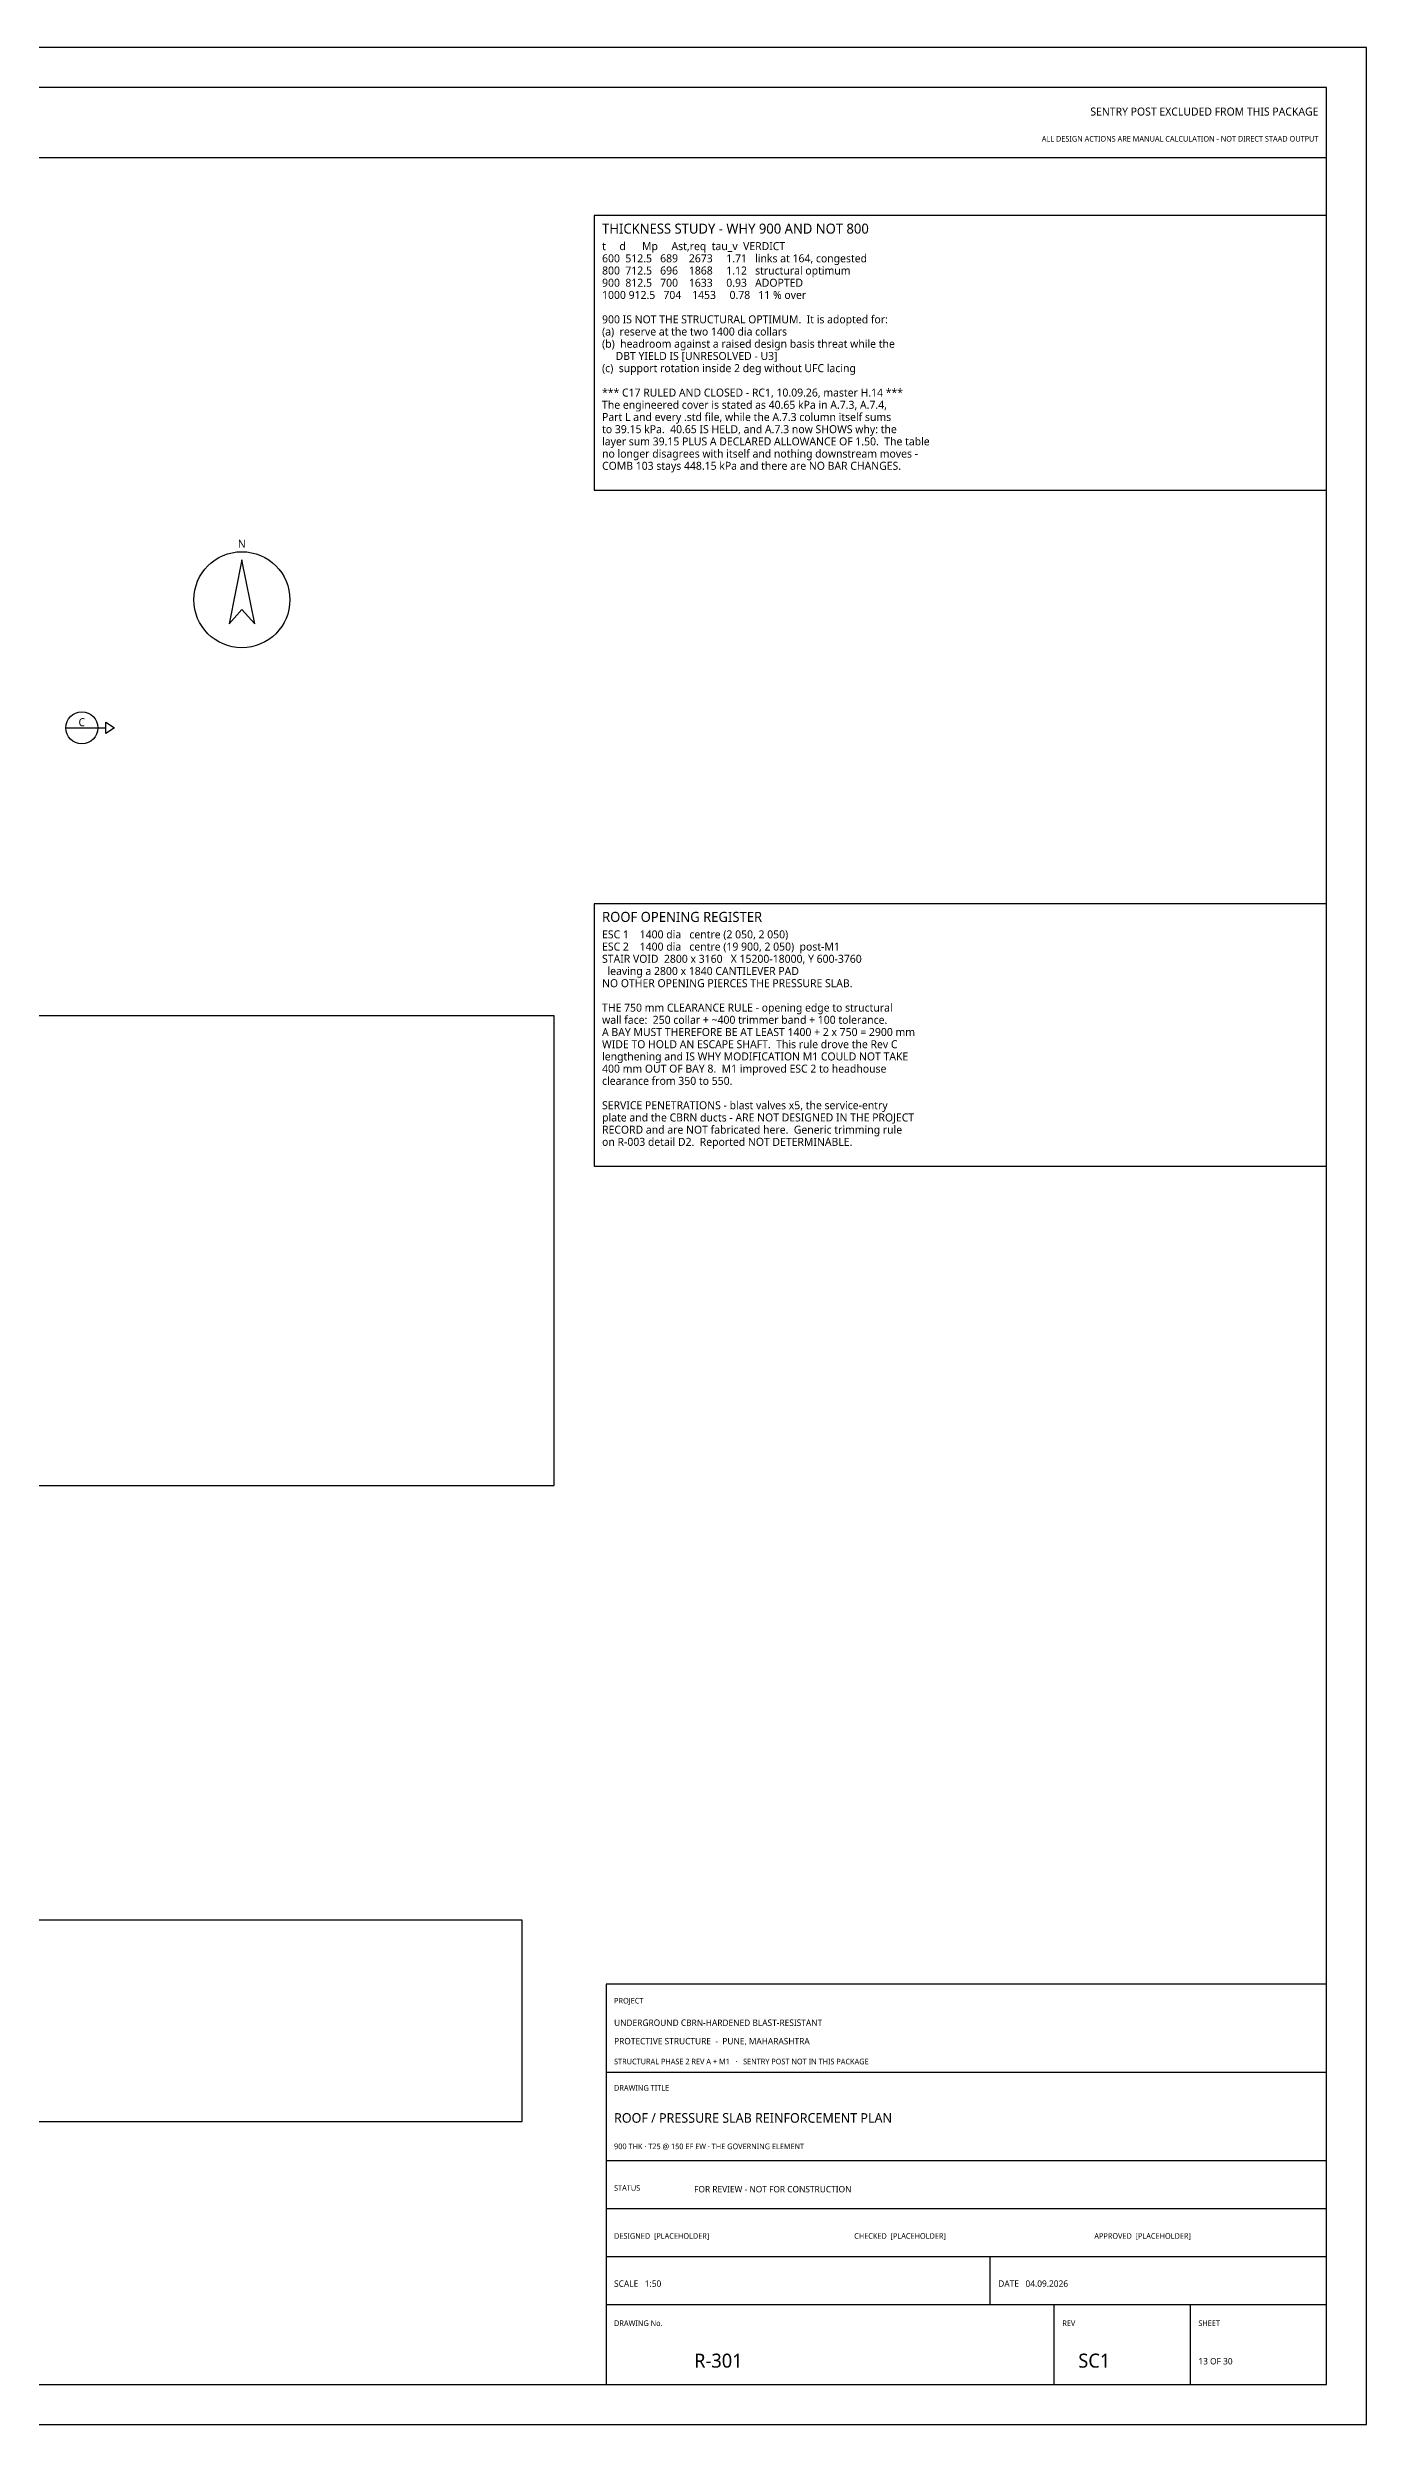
# Model space of a CAD drawing. Header units: millimetres. Extents: x 0 to 841, y 0 to 594.
# Drawn here: x 511 to 841, y 0 to 594 of the extents above; entities that cross this region are included whole.
import ezdxf
from ezdxf.enums import TextEntityAlignment as Align

# ---------------------------------------------------------------- set-up
doc = ezdxf.new("R2010")
doc.units = ezdxf.units.MM
for name, color, linetype in [('S-BLAST', 1, 'Continuous'), ('S-NOTE', 7, 'Continuous'), ('S-SECTION', 1, 'Continuous'), ('S-TITLE', 7, 'Continuous')]:
    doc.layers.add(name, color=color, linetype=linetype)
doc.styles.add('OpenSans', font='OpenSans-Regular.ttf')

# ---------------------------------------------------------------- blocks, each defined once
blk = doc.blocks.new('NORTH')
at = {"layer": 'S-TITLE'}
blk.add_lwpolyline([(0, 10), (-3.2, -6), (0, -2.4), (3.2, -6), (0, 10)], close=True, dxfattribs=at)
blk.add_circle((0, 0), 12, dxfattribs=at)
blk = doc.blocks.new('SECMARK')
at = {"layer": 'S-SECTION'}
blk.add_line((-4, 0), (4, 0), dxfattribs=at)
blk.add_circle((0, 0), 4, dxfattribs=at)

msp = doc.modelspace()

# ---------------------------------------------------------------- linework, layer by layer
at = {"layer": 'S-SECTION'}
msp.add_line((524, 424), (526, 424), dxfattribs=at)
msp.add_lwpolyline([(526, 425.4), (528.2, 424), (526, 422.6)], close=True, dxfattribs=at)
at = {"layer": 'S-TITLE'}
for p, q in [((10, 566.5), (831, 566.5)), ((651, 88), (831, 88)), ((651, 66), (831, 66)), ((651, 54), (831, 54)), ((651, 42), (831, 42)), ((747, 30), (747, 42)), ((651, 30), (831, 30)), ((763, 10), (763, 30)), ((797, 10), (797, 30))]:
    msp.add_line(p, q, dxfattribs=at)
for points in [[(0, 0), (841, 0), (841, 594), (0, 594)], [(10, 10), (831, 10), (831, 584), (10, 584)], [(648, 483.425), (831, 483.425), (831, 552), (648, 552)], [(648, 314.475), (831, 314.475), (831, 380), (648, 380)], [(316, 234.625), (638, 234.625), (638, 352), (316, 352)], [(30, 75.725), (630, 75.725), (630, 126), (30, 126)], [(651, 10), (831, 10), (831, 110), (651, 110)]]:
    msp.add_lwpolyline(points, close=True, dxfattribs=at)

# ---------------------------------------------------------------- block references
at = {"layer": 'S-SECTION'}
msp.add_blockref('SECMARK', (520, 424), dxfattribs=at)
at = {"layer": 'S-TITLE'}
msp.add_blockref('NORTH', (560, 456), dxfattribs=at)

# ---------------------------------------------------------------- texts
at = {"layer": 'S-BLAST', "style": 'OpenSans'}
for s, height, p in [('SENTRY POST EXCLUDED FROM THIS PACKAGE', 2, (829, 577)), ('ALL DESIGN ACTIONS ARE MANUAL CALCULATION - NOT DIRECT STAAD OUTPUT', 1.4, (829, 570.5))]:
    msp.add_text(s, height=height, dxfattribs=at).set_placement(p, align=Align.RIGHT)
msp.add_text('FOR REVIEW - NOT FOR CONSTRUCTION', height=1.6, dxfattribs=at).set_placement((673, 58))
at = {"layer": 'S-NOTE', "style": 'OpenSans'}
for s, p in [('t     d      Mp     Ast,req  tau_v  VERDICT', (650, 543.375)), ('600  512.5   689    2673     1.71   links at 164, congested', (650, 540.325)), ('800  712.5   696    1868     1.12   structural optimum', (650, 537.275)), ('900  812.5   700    1633     0.93   ADOPTED', (650, 534.225)), ('1000 912.5   704    1453     0.78   11 % over', (650, 531.175)), ('(a)  reserve at the two 1400 dia collars', (650, 522.025)), ('900 IS NOT THE STRUCTURAL OPTIMUM.  It is adopted for:', (650, 525.075)), ('(b)  headroom against a raised design basis threat while the', (650, 518.975)), ('     DBT YIELD IS [UNRESOLVED - U3]', (650, 515.925)), ('(c)  support rotation inside 2 deg without UFC lacing', (650, 512.875)), ('The engineered cover is stated as 40.65 kPa in A.7.3, A.7.4,', (650, 503.725)), ('*** C17 RULED AND CLOSED - RC1, 10.09.26, master H.14 ***', (650, 506.775)), ('to 39.15 kPa.  40.65 IS HELD, and A.7.3 now SHOWS why: the', (650, 497.625)), ('Part L and every .std file, while the A.7.3 column itself sums', (650, 500.675)), ('layer sum 39.15 PLUS A DECLARED ALLOWANCE OF 1.50.  The table', (650, 494.575)), ('no longer disagrees with itself and nothing downstream moves -', (650, 491.525)), ('COMB 103 stays 448.15 kPa and there are NO BAR CHANGES.', (650, 488.475)), ('ESC 1    1400 dia   centre (2 050, 2 050)', (650, 371.375)), ('ESC 2    1400 dia   centre (19 900, 2 050)  post-M1', (650, 368.325)), ('STAIR VOID  2800 x 3160   X 15200-18000, Y 600-3760', (650, 365.275)), ('  leaving a 2800 x 1840 CANTILEVER PAD', (650, 362.225)), ('NO OTHER OPENING PIERCES THE PRESSURE SLAB.', (650, 359.175)), ('THE 750 mm CLEARANCE RULE - opening edge to structural', (650, 353.075)), ('wall face:  250 collar + ~400 trimmer band + 100 tolerance.', (650, 350.025)), ('A BAY MUST THEREFORE BE AT LEAST 1400 + 2 x 750 = 2900 mm', (650, 346.975)), ('WIDE TO HOLD AN ESCAPE SHAFT.  This rule drove the Rev C', (650, 343.925)), ('400 mm OUT OF BAY 8.  M1 improved ESC 2 to headhouse', (650, 337.825)), ('lengthening and IS WHY MODIFICATION M1 COULD NOT TAKE', (650, 340.875)), ('clearance from 350 to 550.', (650, 334.775)), ('SERVICE PENETRATIONS - blast valves x5, the service-entry', (650, 328.675)), ('plate and the CBRN ducts - ARE NOT DESIGNED IN THE PROJECT', (650, 325.625)), ('on R-003 detail D2.  Reported NOT DETERMINABLE.', (650, 319.525)), ('RECORD and are NOT fabricated here.  Generic trimming rule', (650, 322.575))]:
    msp.add_text(s, height=2, dxfattribs=at).set_placement(p)
at = {"layer": 'S-SECTION', "style": 'OpenSans'}
msp.add_text('C', height=2, dxfattribs=at).set_placement((520, 425.4), align=Align.MIDDLE_CENTER)
at = {"layer": 'S-TITLE', "style": 'OpenSans'}
for s, height, p in [('THICKNESS STUDY - WHY 900 AND NOT 800', 2.5, (650, 547.5)), ('ROOF OPENING REGISTER', 2.5, (650, 375.5)), ('PROJECT', 1.4, (653, 105.2)), ('UNDERGROUND CBRN-HARDENED BLAST-RESISTANT', 1.6, (653, 99.6)), ('PROTECTIVE STRUCTURE  -  PUNE, MAHARASHTRA', 1.6, (653, 95)), ('STRUCTURAL PHASE 2 REV A + M1   ·   SENTRY POST NOT IN THIS PACKAGE', 1.4, (653, 90)), ('DRAWING TITLE', 1.4, (653, 83.4)), ('ROOF / PRESSURE SLAB REINFORCEMENT PLAN', 2.4, (653, 75.4)), ('900 THK · T25 @ 150 EF EW · THE GOVERNING ELEMENT', 1.4, (653, 68.8)), ('STATUS', 1.4, (653, 58.4)), ('DESIGNED  [PLACEHOLDER]', 1.4, (653, 46.4)), ('CHECKED  [PLACEHOLDER]', 1.4, (713, 46.4)), ('APPROVED  [PLACEHOLDER]', 1.4, (773, 46.4)), ('SCALE   1:50', 1.6, (653, 34.4)), ('DATE   04.09.2026', 1.6, (749, 34.4)), ('DRAWING No.', 1.4, (653, 24.6)), ('REV', 1.4, (765, 24.6)), ('SHEET', 1.4, (799, 24.6)), ('R-301', 3.5, (673, 14.2)), ('SC1', 3.5, (769, 14.2)), ('13 OF 30', 1.6, (799, 15))]:
    msp.add_text(s, height=height, dxfattribs=at).set_placement(p)
msp.add_text('N', height=2, dxfattribs=at).set_placement((560, 470), align=Align.MIDDLE_CENTER)

doc.saveas('drawing.dxf')
